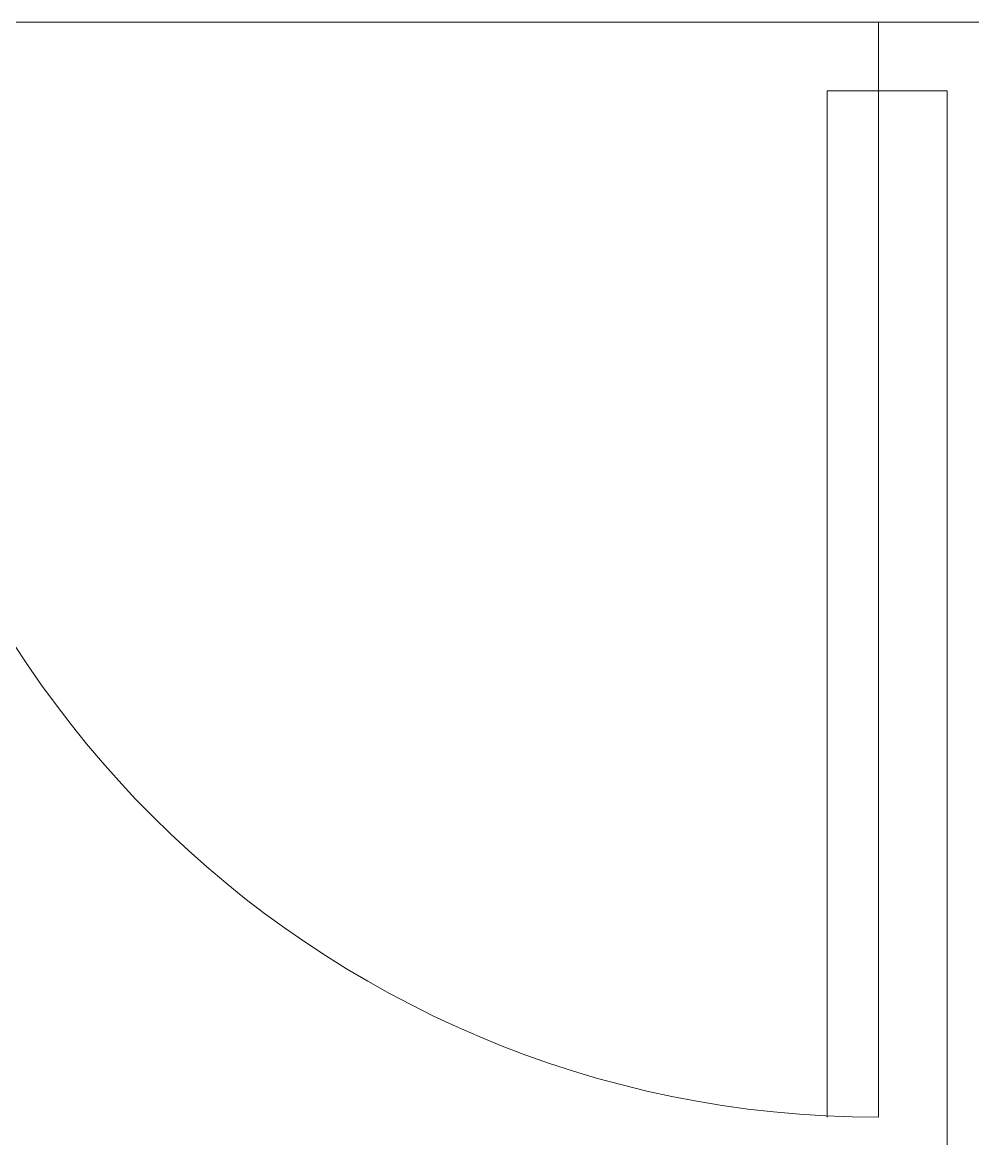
# Model space of a CAD drawing. Header units: millimetres. Extents: x 206 to 837, y 40 to 323.
# Drawn here: x 693.188 to 693.744, y 264.194 to 264.847 of the extents above; entities that cross this region are included whole.
import ezdxf

# ---------------------------------------------------------------- set-up
doc = ezdxf.new("R2010")
doc.units = ezdxf.units.MM
doc.layers.add('I-ARQ', color=8, linetype='Continuous', lineweight=0)

msp = doc.modelspace()

# ---------------------------------------------------------------- linework, layer by layer
at = {"layer": 'I-ARQ'}
for p, q in [((693.68903, 264.84682), (693.08903, 264.84682)), ((693.72903, 264.84682), (693.68903, 264.84682)), ((693.68903, 264.80682), (693.68903, 264.84682)), ((693.72903, 264.84682), (693.75903, 264.84682)), ((693.72903, 264.80682), (693.65903, 264.80682)), ((693.65903, 264.20682), (693.65903, 264.80682)), ((693.65903, 264.80682), (693.68903, 264.80682)), ((693.68903, 264.80682), (693.68903, 264.20682)), ((693.72903, 263.59682), (693.72903, 264.80682))]:
    msp.add_line(p, q, dxfattribs=at)
msp.add_arc((693.68903, 264.80682), 0.6, 180, 270, dxfattribs=at)

doc.saveas('drawing.dxf')
